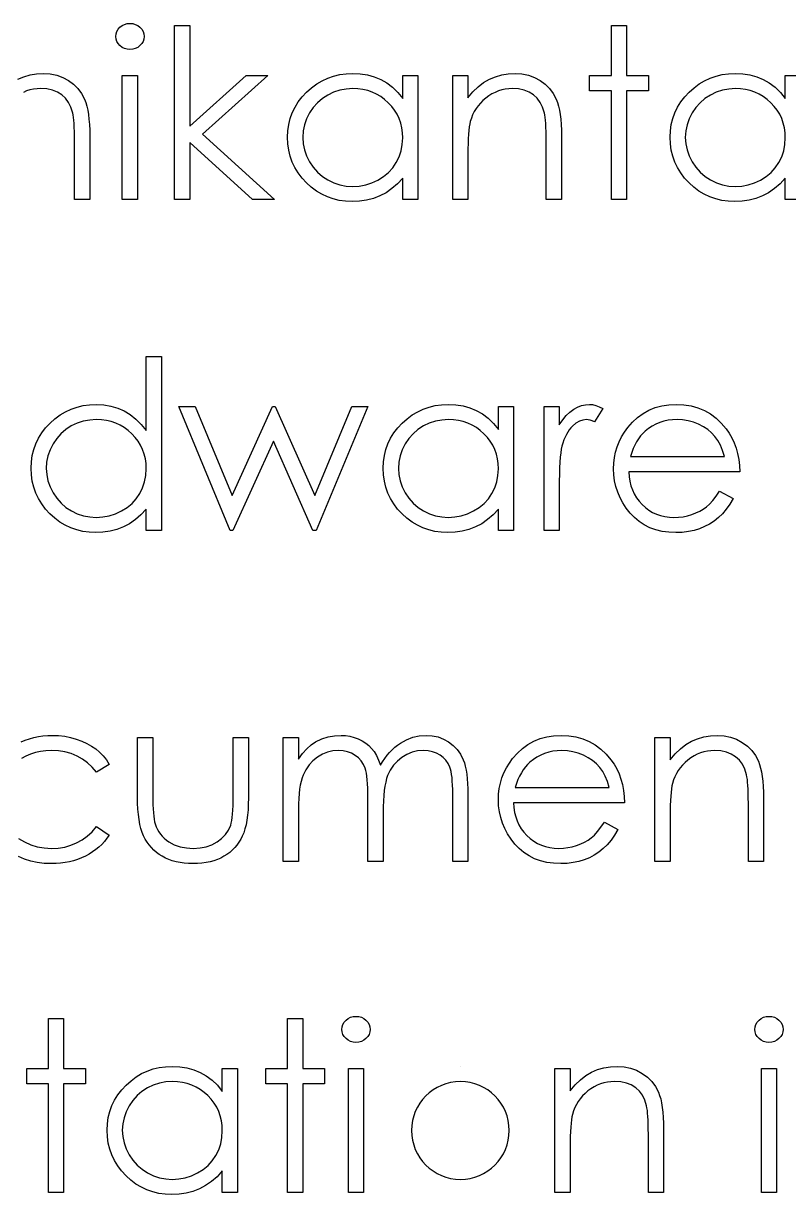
# Model space of a CAD drawing. Header units: millimetres. Extents: x 25 to 318, y 0 to 139.
# Drawn here: x 119.1 to 134.89, y 114.81 to 138.99 of the extents above; entities that cross this region are included whole.
import ezdxf

# ---------------------------------------------------------------- set-up
doc = ezdxf.new("R2010")
doc.units = ezdxf.units.MM

msp = doc.modelspace()

# ---------------------------------------------------------------- linework, layer by layer
at = {"color": 7, "linetype": 'Continuous'}
msp.add_line((128.117, 117.459), (128.117, 117.459), dxfattribs=at)
at = {"color": 7, "linetype": 'Continuous', "flags": 128}
for points in [[(121.294, 138.991), (121.352, 138.986), (121.406, 138.971), (121.456, 138.946), (121.501, 138.912), (121.538, 138.87), (121.565, 138.824), (121.581, 138.774), (121.587, 138.72), (121.587, 138.72), (121.581, 138.668), (121.565, 138.619), (121.538, 138.573), (121.501, 138.532), (121.456, 138.497), (121.406, 138.472), (121.352, 138.457), (121.294, 138.452), (121.294, 138.452), (121.236, 138.457), (121.184, 138.472), (121.134, 138.497), (121.089, 138.532), (121.052, 138.573), (121.025, 138.619), (121.009, 138.668), (121.003, 138.72), (121.003, 138.72), (121.009, 138.774), (121.025, 138.824), (121.052, 138.87), (121.089, 138.912), (121.134, 138.946), (121.184, 138.971), (121.236, 138.986), (121.294, 138.991)], [(122.215, 138.946), (122.529, 138.946), (122.529, 138.946), (122.529, 136.871), (122.529, 136.871), (123.693, 137.914), (123.693, 137.914), (124.144, 137.914), (124.144, 137.914), (122.794, 136.702), (122.794, 136.702), (124.279, 135.356), (124.279, 135.356), (123.828, 135.356), (123.828, 135.356), (122.529, 136.535), (122.529, 136.535), (122.529, 135.356), (122.529, 135.356), (122.215, 135.356), (122.215, 135.356), (122.215, 138.946)], [(131.234, 138.946), (131.548, 138.946), (131.548, 138.946), (131.548, 137.914), (131.548, 137.914), (131.997, 137.914), (131.997, 137.914), (131.997, 137.6), (131.997, 137.6), (131.548, 137.6), (131.548, 137.6), (131.548, 135.356), (131.548, 135.356), (131.234, 135.356), (131.234, 135.356), (131.234, 137.6), (131.234, 137.6), (130.785, 137.6), (130.785, 137.6), (130.785, 137.914), (130.785, 137.914), (131.234, 137.914), (131.234, 137.914), (131.234, 138.946)], [(118.979, 137.838), (119.103, 137.891), (119.233, 137.929), (119.368, 137.951), (119.509, 137.959), (119.509, 137.959), (119.65, 137.95), (119.783, 137.923), (119.908, 137.877), (120.025, 137.814), (120.13, 137.736), (120.221, 137.645), (120.297, 137.541), (120.358, 137.425), (120.383, 137.359), (120.405, 137.285), (120.423, 137.203), (120.438, 137.112), (120.45, 137.012), (120.458, 136.904), (120.464, 136.787), (120.465, 136.662), (120.465, 136.662), (120.465, 135.356), (120.465, 135.356), (120.151, 135.356), (120.151, 135.356), (120.151, 136.559), (120.151, 136.559), (120.15, 136.664), (120.149, 136.759), (120.146, 136.845), (120.142, 136.923), (120.136, 136.991), (120.13, 137.05), (120.122, 137.101), (120.114, 137.141), (120.114, 137.141), (120.078, 137.259), (120.028, 137.361), (119.965, 137.448), (119.889, 137.518), (119.799, 137.574), (119.697, 137.613), (119.582, 137.637), (119.454, 137.645), (119.454, 137.645), (119.378, 137.642), (119.305, 137.633), (119.232, 137.617), (119.163, 137.596), (119.095, 137.568)], [(121.138, 137.914), (121.452, 137.914), (121.452, 137.914), (121.452, 135.356), (121.452, 135.356), (121.138, 135.356), (121.138, 135.356), (121.138, 137.914)], [(127.241, 137.914), (127.241, 135.356), (127.241, 135.356), (126.927, 135.356), (126.927, 135.356), (126.927, 135.799), (126.927, 135.799), (126.818, 135.681), (126.704, 135.58), (126.582, 135.496), (126.454, 135.428), (126.32, 135.377), (126.181, 135.341), (126.034, 135.318), (125.882, 135.311), (125.882, 135.311), (125.747, 135.318), (125.616, 135.336), (125.491, 135.366), (125.37, 135.408), (125.255, 135.463), (125.144, 135.529), (125.039, 135.608), (124.939, 135.699), (124.847, 135.799), (124.768, 135.903), (124.701, 136.013), (124.646, 136.129), (124.603, 136.249), (124.573, 136.375), (124.555, 136.506), (124.548, 136.642), (124.548, 136.642), (124.555, 136.775), (124.573, 136.904), (124.604, 137.028), (124.647, 137.147), (124.703, 137.26), (124.77, 137.369), (124.85, 137.474), (124.942, 137.572), (125.043, 137.663), (125.15, 137.741), (125.261, 137.808), (125.377, 137.862), (125.498, 137.905), (125.625, 137.935), (125.756, 137.952), (125.892, 137.959), (125.892, 137.959), (126.048, 137.951), (126.197, 137.928), (126.338, 137.889), (126.471, 137.835), (126.596, 137.764), (126.715, 137.674), (126.824, 137.567), (126.927, 137.441), (126.927, 137.441), (126.927, 137.914), (126.927, 137.914), (127.241, 137.914)], [(127.959, 137.914), (128.273, 137.914), (128.273, 137.914), (128.273, 137.453), (128.273, 137.453), (128.376, 137.576), (128.484, 137.682), (128.597, 137.769), (128.716, 137.838), (128.841, 137.891), (128.97, 137.929), (129.106, 137.951), (129.246, 137.959), (129.246, 137.959), (129.387, 137.95), (129.521, 137.923), (129.645, 137.877), (129.762, 137.814), (129.867, 137.736), (129.958, 137.645), (130.034, 137.541), (130.095, 137.425), (130.12, 137.359), (130.142, 137.285), (130.16, 137.203), (130.175, 137.112), (130.187, 137.012), (130.195, 136.904), (130.201, 136.787), (130.202, 136.662), (130.202, 136.662), (130.202, 135.356), (130.202, 135.356), (129.888, 135.356), (129.888, 135.356), (129.888, 136.559), (129.888, 136.559), (129.887, 136.664), (129.886, 136.759), (129.883, 136.845), (129.879, 136.923), (129.873, 136.991), (129.867, 137.05), (129.859, 137.101), (129.851, 137.141), (129.851, 137.141), (129.815, 137.259), (129.765, 137.361), (129.702, 137.448), (129.626, 137.518), (129.536, 137.574), (129.434, 137.613), (129.319, 137.637), (129.191, 137.645), (129.191, 137.645), (129.115, 137.642), (129.042, 137.633), (128.97, 137.617), (128.9, 137.596), (128.832, 137.568), (128.766, 137.535), (128.702, 137.495), (128.641, 137.45), (128.583, 137.399), (128.53, 137.347), (128.482, 137.291), (128.44, 137.232), (128.402, 137.17), (128.37, 137.106), (128.343, 137.038), (128.321, 136.967), (128.321, 136.967), (128.31, 136.916), (128.3, 136.854), (128.292, 136.783), (128.285, 136.702), (128.28, 136.611), (128.275, 136.511), (128.273, 136.401), (128.273, 136.281), (128.273, 136.281), (128.273, 135.356), (128.273, 135.356), (127.959, 135.356), (127.959, 135.356), (127.959, 137.914)], [(135.138, 135.356), (134.824, 135.356), (134.824, 135.356), (134.824, 135.799), (134.824, 135.799), (134.715, 135.681), (134.601, 135.58), (134.479, 135.496), (134.351, 135.428), (134.217, 135.377), (134.078, 135.341), (133.931, 135.318), (133.779, 135.311), (133.779, 135.311), (133.644, 135.318), (133.514, 135.336), (133.388, 135.366), (133.267, 135.408), (133.152, 135.463), (133.042, 135.529), (132.937, 135.608), (132.836, 135.699), (132.744, 135.799), (132.665, 135.903), (132.599, 136.013), (132.543, 136.129), (132.5, 136.249), (132.47, 136.375), (132.452, 136.506), (132.446, 136.642), (132.446, 136.642), (132.452, 136.775), (132.47, 136.904), (132.501, 137.028), (132.545, 137.147), (132.6, 137.26), (132.667, 137.369), (132.747, 137.474), (132.84, 137.572), (132.941, 137.663), (133.047, 137.741), (133.158, 137.808), (133.274, 137.862), (133.396, 137.905), (133.522, 137.935), (133.653, 137.952), (133.789, 137.959), (133.789, 137.959), (133.945, 137.951), (134.094, 137.928), (134.235, 137.889), (134.368, 137.835), (134.494, 137.764), (134.612, 137.674), (134.722, 137.567), (134.824, 137.441), (134.824, 137.441), (134.824, 137.914), (134.824, 137.914), (135.138, 137.914)], [(125.896, 137.645), (125.758, 137.636), (125.627, 137.612), (125.5, 137.57), (125.379, 137.513), (125.267, 137.441), (125.167, 137.354), (125.078, 137.256), (125.002, 137.143), (124.941, 137.022), (124.897, 136.897), (124.871, 136.77), (124.862, 136.639), (124.862, 136.639), (124.872, 136.508), (124.897, 136.381), (124.942, 136.256), (125.003, 136.134), (125.08, 136.02), (125.169, 135.92), (125.27, 135.833), (125.383, 135.759), (125.504, 135.7), (125.629, 135.659), (125.759, 135.634), (125.893, 135.625), (125.893, 135.625), (126.029, 135.634), (126.162, 135.658), (126.29, 135.7), (126.415, 135.758), (126.53, 135.83), (126.633, 135.914), (126.72, 136.01), (126.793, 136.118), (126.851, 136.235), (126.894, 136.36), (126.918, 136.491), (126.927, 136.629), (126.927, 136.629), (126.922, 136.735), (126.908, 136.837), (126.884, 136.934), (126.852, 137.027), (126.81, 137.115), (126.759, 137.199), (126.699, 137.279), (126.629, 137.354), (126.552, 137.422), (126.471, 137.481), (126.386, 137.531), (126.297, 137.572), (126.203, 137.604), (126.105, 137.626), (126.002, 137.64), (125.896, 137.645)], [(133.793, 137.645), (133.656, 137.636), (133.524, 137.612), (133.398, 137.57), (133.277, 137.513), (133.164, 137.441), (133.064, 137.354), (132.976, 137.256), (132.899, 137.143), (132.838, 137.022), (132.795, 136.897), (132.768, 136.77), (132.76, 136.639), (132.76, 136.639), (132.769, 136.508), (132.795, 136.381), (132.839, 136.256), (132.901, 136.134), (132.978, 136.02), (133.066, 135.92), (133.167, 135.833), (133.28, 135.759), (133.401, 135.7), (133.527, 135.659), (133.657, 135.634), (133.79, 135.625), (133.79, 135.625), (133.927, 135.634), (134.059, 135.658), (134.187, 135.7), (134.312, 135.758), (134.428, 135.83), (134.53, 135.914), (134.617, 136.01), (134.691, 136.118), (134.749, 136.235), (134.791, 136.36), (134.816, 136.491), (134.824, 136.629), (134.824, 136.629), (134.819, 136.735), (134.805, 136.837), (134.782, 136.934), (134.75, 137.027), (134.708, 137.115), (134.656, 137.199), (134.596, 137.279), (134.526, 137.354), (134.45, 137.422), (134.369, 137.481), (134.283, 137.531), (134.194, 137.572), (134.1, 137.604), (134.002, 137.626), (133.9, 137.64), (133.793, 137.645)], [(121.946, 132.113), (121.946, 128.523), (121.946, 128.523), (121.632, 128.523), (121.632, 128.523), (121.632, 128.965), (121.632, 128.965), (121.523, 128.848), (121.409, 128.747), (121.287, 128.662), (121.159, 128.595), (121.025, 128.544), (120.886, 128.507), (120.739, 128.485), (120.587, 128.478), (120.587, 128.478), (120.452, 128.484), (120.321, 128.503), (120.196, 128.533), (120.075, 128.575), (119.96, 128.629), (119.849, 128.696), (119.744, 128.775), (119.644, 128.866), (119.552, 128.965), (119.473, 129.07), (119.406, 129.18), (119.351, 129.296), (119.308, 129.416), (119.278, 129.542), (119.26, 129.673), (119.253, 129.809), (119.253, 129.809), (119.26, 129.942), (119.278, 130.071), (119.309, 130.194), (119.352, 130.314), (119.408, 130.427), (119.475, 130.536), (119.555, 130.64), (119.647, 130.739), (119.748, 130.83), (119.855, 130.908), (119.966, 130.975), (120.082, 131.029), (120.203, 131.071), (120.33, 131.102), (120.461, 131.119), (120.597, 131.125), (120.597, 131.125), (120.753, 131.117), (120.902, 131.092), (121.043, 131.049), (121.176, 130.99), (121.301, 130.914), (121.42, 130.822), (121.529, 130.712), (121.632, 130.586), (121.632, 130.586), (121.632, 132.113), (121.632, 132.113), (121.946, 132.113)], [(122.305, 131.081), (122.642, 131.081), (122.642, 131.081), (123.404, 129.241), (123.404, 129.241), (124.239, 131.081), (124.239, 131.081), (124.292, 131.081), (124.292, 131.081), (125.109, 129.241), (125.109, 129.241), (125.878, 131.081), (125.878, 131.081), (126.209, 131.081), (126.209, 131.081), (125.139, 128.523), (125.139, 128.523), (125.074, 128.523), (125.074, 128.523), (124.257, 130.363), (124.257, 130.363), (123.422, 128.523), (123.422, 128.523), (123.364, 128.523), (123.364, 128.523), (122.305, 131.081)], [(129.215, 131.081), (129.215, 128.523), (129.215, 128.523), (128.901, 128.523), (128.901, 128.523), (128.901, 128.965), (128.901, 128.965), (128.792, 128.848), (128.678, 128.747), (128.556, 128.662), (128.428, 128.595), (128.294, 128.544), (128.155, 128.507), (128.008, 128.485), (127.856, 128.478), (127.856, 128.478), (127.721, 128.484), (127.59, 128.503), (127.465, 128.533), (127.344, 128.575), (127.229, 128.629), (127.119, 128.696), (127.013, 128.775), (126.913, 128.866), (126.821, 128.965), (126.742, 129.07), (126.675, 129.18), (126.62, 129.296), (126.577, 129.416), (126.547, 129.542), (126.529, 129.673), (126.523, 129.809), (126.523, 129.809), (126.529, 129.942), (126.547, 130.071), (126.578, 130.194), (126.622, 130.314), (126.677, 130.427), (126.744, 130.536), (126.824, 130.64), (126.917, 130.739), (127.018, 130.83), (127.124, 130.908), (127.235, 130.975), (127.351, 131.029), (127.473, 131.071), (127.599, 131.102), (127.73, 131.119), (127.866, 131.125), (127.866, 131.125), (128.022, 131.118), (128.171, 131.095), (128.312, 131.055), (128.445, 131.001), (128.571, 130.931), (128.689, 130.841), (128.798, 130.734), (128.901, 130.607), (128.901, 130.607), (128.901, 131.081), (128.901, 131.081), (129.215, 131.081)], [(129.843, 131.081), (130.157, 131.081), (130.157, 131.081), (130.157, 130.704), (130.157, 130.704), (130.229, 130.808), (130.302, 130.896), (130.377, 130.968), (130.455, 131.026), (130.534, 131.069), (130.615, 131.101), (130.697, 131.119), (130.781, 131.125), (130.781, 131.125), (130.846, 131.12), (130.914, 131.104), (130.983, 131.076), (131.055, 131.038), (131.055, 131.038), (130.882, 130.766), (130.882, 130.766), (130.837, 130.785), (130.795, 130.8), (130.756, 130.809), (130.722, 130.811), (130.722, 130.811), (130.647, 130.803), (130.572, 130.778), (130.5, 130.736), (130.429, 130.677), (130.394, 130.641), (130.362, 130.6), (130.333, 130.555), (130.305, 130.506), (130.279, 130.451), (130.255, 130.392), (130.233, 130.328), (130.213, 130.26), (130.213, 130.26), (130.2, 130.199), (130.189, 130.124), (130.179, 130.035), (130.171, 129.932), (130.165, 129.816), (130.161, 129.685), (130.158, 129.541), (130.157, 129.382), (130.157, 129.382), (130.157, 128.523), (130.157, 128.523), (129.843, 128.523), (129.843, 128.523), (129.843, 131.081)], [(133.468, 129.331), (133.747, 129.184), (133.747, 129.184), (133.678, 129.067), (133.605, 128.962), (133.526, 128.868), (133.442, 128.787), (133.353, 128.716), (133.259, 128.654), (133.159, 128.601), (133.054, 128.557), (132.942, 128.522), (132.824, 128.498), (132.698, 128.483), (132.566, 128.478), (132.566, 128.478), (132.418, 128.484), (132.28, 128.503), (132.149, 128.535), (132.026, 128.579), (131.913, 128.636), (131.807, 128.705), (131.709, 128.787), (131.62, 128.882), (131.54, 128.984), (131.47, 129.09), (131.412, 129.199), (131.365, 129.312), (131.327, 129.428), (131.3, 129.547), (131.285, 129.669), (131.279, 129.795), (131.279, 129.795), (131.284, 129.913), (131.297, 130.028), (131.32, 130.139), (131.353, 130.248), (131.394, 130.353), (131.445, 130.454), (131.505, 130.553), (131.574, 130.649), (131.574, 130.649), (131.671, 130.76), (131.776, 130.858), (131.889, 130.939), (132.01, 131.006), (132.139, 131.058), (132.276, 131.096), (132.42, 131.118), (132.573, 131.125), (132.573, 131.125), (132.73, 131.118), (132.88, 131.094), (133.021, 131.055), (133.153, 131), (133.278, 130.929), (133.394, 130.842), (133.503, 130.74), (133.603, 130.622), (133.603, 130.622), (133.668, 130.53), (133.723, 130.433), (133.771, 130.33), (133.809, 130.222), (133.84, 130.109), (133.863, 129.99), (133.876, 129.865), (133.882, 129.734), (133.882, 129.734), (131.593, 129.734), (131.593, 129.734), (131.599, 129.633), (131.613, 129.537), (131.636, 129.445), (131.667, 129.358), (131.705, 129.276), (131.751, 129.198), (131.806, 129.125), (131.868, 129.056), (131.937, 128.995), (132.009, 128.941), (132.085, 128.895), (132.166, 128.858), (132.25, 128.829), (132.338, 128.809), (132.43, 128.796), (132.526, 128.792), (132.526, 128.792), (132.62, 128.796), (132.712, 128.807), (132.803, 128.826), (132.893, 128.852), (132.979, 128.884), (133.059, 128.922), (133.131, 128.964), (133.197, 129.011), (133.26, 129.068), (133.327, 129.141), (133.396, 129.228), (133.468, 129.331)], [(120.601, 130.811), (120.464, 130.803), (120.332, 130.778), (120.206, 130.737), (120.084, 130.68), (119.972, 130.607), (119.872, 130.521), (119.783, 130.422), (119.707, 130.309), (119.646, 130.189), (119.603, 130.064), (119.576, 129.936), (119.568, 129.805), (119.568, 129.805), (119.577, 129.675), (119.603, 129.547), (119.647, 129.422), (119.708, 129.3), (119.786, 129.187), (119.874, 129.087), (119.975, 129), (120.088, 128.926), (120.209, 128.867), (120.335, 128.826), (120.464, 128.801), (120.598, 128.792), (120.598, 128.792), (120.734, 128.801), (120.867, 128.825), (120.995, 128.866), (121.12, 128.925), (121.235, 128.997), (121.338, 129.081), (121.425, 129.177), (121.498, 129.284), (121.557, 129.401), (121.599, 129.526), (121.623, 129.657), (121.632, 129.796), (121.632, 129.796), (121.627, 129.902), (121.613, 130.004), (121.59, 130.101), (121.557, 130.194), (121.515, 130.282), (121.464, 130.366), (121.404, 130.445), (121.334, 130.52), (121.257, 130.588), (121.177, 130.648), (121.091, 130.698), (121.002, 130.738), (120.908, 130.771), (120.81, 130.793), (120.708, 130.807), (120.601, 130.811)], [(127.87, 130.811), (127.733, 130.803), (127.601, 130.778), (127.475, 130.737), (127.353, 130.68), (127.241, 130.607), (127.141, 130.521), (127.053, 130.422), (126.976, 130.309), (126.915, 130.189), (126.872, 130.064), (126.845, 129.936), (126.837, 129.805), (126.837, 129.805), (126.846, 129.675), (126.872, 129.547), (126.916, 129.422), (126.978, 129.3), (127.055, 129.187), (127.143, 129.087), (127.244, 129), (127.357, 128.926), (127.478, 128.867), (127.604, 128.826), (127.733, 128.801), (127.867, 128.792), (127.867, 128.792), (128.003, 128.801), (128.136, 128.825), (128.264, 128.866), (128.389, 128.925), (128.505, 128.997), (128.607, 129.081), (128.694, 129.177), (128.768, 129.284), (128.826, 129.401), (128.868, 129.526), (128.892, 129.657), (128.901, 129.796), (128.901, 129.796), (128.896, 129.902), (128.882, 130.004), (128.859, 130.101), (128.827, 130.194), (128.784, 130.282), (128.733, 130.366), (128.673, 130.445), (128.603, 130.52), (128.526, 130.588), (128.446, 130.648), (128.36, 130.698), (128.271, 130.738), (128.177, 130.771), (128.079, 130.793), (127.977, 130.807), (127.87, 130.811)], [(133.567, 130.049), (133.53, 130.173), (133.485, 130.283), (133.432, 130.381), (133.372, 130.465), (133.303, 130.539), (133.223, 130.606), (133.134, 130.665), (133.033, 130.716), (132.927, 130.758), (132.817, 130.788), (132.704, 130.806), (132.589, 130.811), (132.589, 130.811), (132.496, 130.808), (132.404, 130.797), (132.317, 130.778), (132.233, 130.752), (132.152, 130.717), (132.075, 130.677), (132.001, 130.628), (131.93, 130.572), (131.93, 130.572), (131.881, 130.525), (131.836, 130.473), (131.793, 130.417), (131.754, 130.354), (131.717, 130.286), (131.684, 130.212), (131.653, 130.133), (131.626, 130.049), (131.626, 130.049), (133.568, 130.049)], [(119.049, 124.158), (119.135, 124.193), (119.223, 124.223), (119.313, 124.248), (119.406, 124.268), (119.5, 124.281), (119.598, 124.289), (119.698, 124.292), (119.698, 124.292), (119.823, 124.287), (119.948, 124.273), (120.069, 124.249), (120.188, 124.214), (120.302, 124.172), (120.407, 124.125), (120.502, 124.071), (120.589, 124.011), (120.668, 123.944), (120.741, 123.869), (120.809, 123.785), (120.869, 123.693)], [(124.459, 124.247), (124.773, 124.247), (124.773, 124.247), (124.773, 123.803), (124.773, 123.803), (124.86, 123.918), (124.948, 124.016), (125.037, 124.097), (125.127, 124.162), (125.127, 124.162), (125.254, 124.219), (125.385, 124.26), (125.518, 124.284), (125.655, 124.292), (125.655, 124.292), (125.747, 124.287), (125.837, 124.274), (125.925, 124.251), (126.009, 124.219), (126.09, 124.179), (126.162, 124.133), (126.227, 124.081), (126.284, 124.023), (126.335, 123.956), (126.384, 123.875), (126.428, 123.782), (126.469, 123.674), (126.469, 123.674), (126.511, 123.748), (126.556, 123.817), (126.603, 123.881), (126.653, 123.941), (126.706, 123.996), (126.76, 124.047), (126.818, 124.093), (126.878, 124.134), (127.003, 124.203), (127.133, 124.253), (127.267, 124.282), (127.407, 124.292), (127.407, 124.292), (127.535, 124.284), (127.656, 124.259), (127.769, 124.217), (127.874, 124.159), (127.968, 124.086), (128.05, 124), (128.119, 123.901), (128.174, 123.788), (128.198, 123.725), (128.217, 123.654), (128.234, 123.576), (128.248, 123.491), (128.259, 123.398), (128.266, 123.298), (128.271, 123.19), (128.273, 123.075), (128.273, 123.075), (128.273, 121.69), (128.273, 121.69), (127.959, 121.69), (127.959, 121.69), (127.959, 123.076), (127.959, 123.076), (127.958, 123.175), (127.955, 123.265), (127.95, 123.347), (127.944, 123.421), (127.935, 123.487), (127.925, 123.545), (127.913, 123.596), (127.899, 123.638), (127.864, 123.711), (127.818, 123.777), (127.762, 123.834), (127.696, 123.885), (127.621, 123.925), (127.538, 123.955), (127.449, 123.972), (127.352, 123.978), (127.352, 123.978), (127.234, 123.97), (127.121, 123.943), (127.012, 123.9), (126.909, 123.838), (126.815, 123.762), (126.735, 123.674), (126.668, 123.575), (126.615, 123.464), (126.593, 123.401), (126.575, 123.328), (126.559, 123.245), (126.546, 123.153), (126.536, 123.05), (126.528, 122.938), (126.524, 122.816), (126.523, 122.684), (126.523, 122.684), (126.523, 121.69), (126.523, 121.69), (126.209, 121.69), (126.209, 121.69), (126.209, 122.99), (126.209, 122.99), (126.208, 123.1), (126.205, 123.202), (126.2, 123.294), (126.194, 123.376), (126.185, 123.45), (126.176, 123.514), (126.164, 123.569), (126.15, 123.615), (126.115, 123.693), (126.07, 123.763), (126.013, 123.825), (125.946, 123.878), (125.87, 123.922), (125.786, 123.953), (125.697, 123.972), (125.6, 123.978), (125.6, 123.978), (125.486, 123.97), (125.376, 123.944), (125.27, 123.901), (125.167, 123.841), (125.073, 123.767), (124.992, 123.681), (124.924, 123.583), (124.869, 123.473), (124.847, 123.412), (124.827, 123.343), (124.811, 123.266), (124.797, 123.181), (124.786, 123.089), (124.779, 122.989), (124.774, 122.881), (124.773, 122.766), (124.773, 122.766), (124.773, 121.69), (124.773, 121.69), (124.459, 121.69), (124.459, 121.69), (124.459, 124.247)], [(131.09, 122.497), (131.369, 122.351), (131.369, 122.351), (131.3, 122.234), (131.226, 122.128), (131.148, 122.035), (131.064, 121.953), (130.975, 121.882), (130.881, 121.821), (130.781, 121.767), (130.675, 121.723), (130.564, 121.689), (130.445, 121.664), (130.32, 121.65), (130.187, 121.645), (130.187, 121.645), (130.04, 121.651), (129.901, 121.67), (129.771, 121.701), (129.648, 121.746), (129.535, 121.802), (129.429, 121.872), (129.331, 121.954), (129.242, 122.049), (129.162, 122.151), (129.092, 122.257), (129.034, 122.366), (128.986, 122.479), (128.949, 122.595), (128.922, 122.713), (128.906, 122.836), (128.901, 122.961), (128.901, 122.961), (128.906, 123.079), (128.919, 123.194), (128.942, 123.306), (128.974, 123.414), (129.016, 123.519), (129.066, 123.621), (129.127, 123.72), (129.195, 123.815), (129.195, 123.815), (129.293, 123.927), (129.398, 124.024), (129.511, 124.106), (129.632, 124.173), (129.761, 124.225), (129.898, 124.263), (130.042, 124.284), (130.195, 124.292), (130.195, 124.292), (130.352, 124.284), (130.502, 124.261), (130.642, 124.221), (130.775, 124.167), (130.9, 124.096), (131.016, 124.009), (131.125, 123.907), (131.225, 123.789), (131.225, 123.789), (131.29, 123.697), (131.345, 123.6), (131.393, 123.497), (131.431, 123.389), (131.462, 123.276), (131.484, 123.156), (131.498, 123.032), (131.503, 122.901), (131.503, 122.901), (129.215, 122.901), (129.215, 122.901), (129.221, 122.8), (129.235, 122.703), (129.258, 122.612), (129.289, 122.525), (129.326, 122.443), (129.373, 122.365), (129.427, 122.292), (129.49, 122.223), (129.559, 122.161), (129.631, 122.107), (129.707, 122.062), (129.788, 122.025), (129.872, 121.996), (129.96, 121.976), (130.052, 121.963), (130.148, 121.959), (130.148, 121.959), (130.242, 121.962), (130.334, 121.974), (130.425, 121.992), (130.515, 122.018), (130.601, 122.051), (130.68, 122.089), (130.753, 122.131), (130.818, 122.178), (130.882, 122.234), (130.949, 122.307), (131.018, 122.394), (131.09, 122.497)], [(132.132, 124.247), (132.446, 124.247), (132.446, 124.247), (132.446, 123.786), (132.446, 123.786), (132.549, 123.909), (132.657, 124.015), (132.77, 124.102), (132.89, 124.172), (133.014, 124.224), (133.143, 124.262), (133.279, 124.284), (133.419, 124.292), (133.419, 124.292), (133.561, 124.283), (133.694, 124.256), (133.819, 124.211), (133.935, 124.148), (134.04, 124.069), (134.131, 123.978), (134.207, 123.874), (134.268, 123.758), (134.293, 123.693), (134.315, 123.618), (134.333, 123.536), (134.349, 123.445), (134.36, 123.346), (134.368, 123.238), (134.374, 123.121), (134.375, 122.996), (134.375, 122.996), (134.375, 121.69), (134.375, 121.69), (134.061, 121.69), (134.061, 121.69), (134.061, 122.893), (134.061, 122.893), (134.06, 122.997), (134.059, 123.093), (134.056, 123.179), (134.052, 123.257), (134.046, 123.325), (134.04, 123.383), (134.032, 123.434), (134.024, 123.475), (134.024, 123.475), (133.988, 123.592), (133.938, 123.695), (133.875, 123.781), (133.799, 123.852), (133.709, 123.907), (133.607, 123.946), (133.492, 123.97), (133.364, 123.978), (133.364, 123.978), (133.288, 123.975), (133.215, 123.966), (133.143, 123.951), (133.073, 123.93), (133.005, 123.902), (132.939, 123.869), (132.876, 123.829), (132.814, 123.783), (132.756, 123.733), (132.703, 123.68), (132.655, 123.624), (132.613, 123.565), (132.575, 123.503), (132.543, 123.439), (132.516, 123.371), (132.494, 123.301), (132.494, 123.301), (132.483, 123.249), (132.473, 123.187), (132.465, 123.116), (132.458, 123.035), (132.453, 122.945), (132.449, 122.844), (132.446, 122.734), (132.446, 122.614), (132.446, 122.614), (132.446, 121.69), (132.446, 121.69), (132.132, 121.69), (132.132, 121.69), (132.132, 124.247)], [(121.452, 124.247), (121.766, 124.247), (121.766, 124.247), (121.766, 123.061), (121.766, 123.061), (121.767, 122.956), (121.769, 122.861), (121.773, 122.774), (121.779, 122.694), (121.786, 122.624), (121.794, 122.562), (121.804, 122.508), (121.816, 122.463), (121.816, 122.463), (121.837, 122.406), (121.862, 122.352), (121.891, 122.302), (121.924, 122.254), (121.962, 122.209), (122.004, 122.168), (122.049, 122.129), (122.1, 122.094), (122.21, 122.035), (122.331, 121.992), (122.461, 121.967), (122.601, 121.959), (122.601, 121.959), (122.742, 121.967), (122.871, 121.992), (122.988, 122.033), (123.095, 122.091), (123.188, 122.161), (123.266, 122.243), (123.328, 122.335), (123.375, 122.438), (123.375, 122.438), (123.387, 122.48), (123.397, 122.532), (123.406, 122.594), (123.414, 122.667), (123.419, 122.75), (123.423, 122.844), (123.426, 122.947), (123.427, 123.061), (123.427, 123.061), (123.427, 124.247), (123.427, 124.247), (123.741, 124.247), (123.741, 124.247), (123.741, 123.002), (123.741, 123.002), (123.738, 122.875), (123.733, 122.756), (123.723, 122.644), (123.709, 122.542), (123.692, 122.447), (123.67, 122.361), (123.644, 122.282), (123.614, 122.211), (123.581, 122.147), (123.544, 122.086), (123.502, 122.028), (123.457, 121.974), (123.407, 121.924), (123.354, 121.877), (123.296, 121.834), (123.234, 121.795), (123.169, 121.76), (123.1, 121.729), (123.026, 121.704), (122.949, 121.683), (122.867, 121.666), (122.781, 121.654), (122.692, 121.647), (122.598, 121.645), (122.598, 121.645), (122.505, 121.647), (122.415, 121.654), (122.33, 121.666), (122.248, 121.683), (122.17, 121.704), (122.096, 121.729), (122.026, 121.76), (121.96, 121.795), (121.899, 121.834), (121.841, 121.877), (121.787, 121.924), (121.737, 121.975), (121.691, 122.03), (121.65, 122.088), (121.612, 122.15), (121.578, 122.215), (121.549, 122.286), (121.523, 122.366), (121.501, 122.455), (121.484, 122.552), (121.47, 122.658), (121.46, 122.771), (121.454, 122.894), (121.452, 123.025), (121.452, 123.025), (121.452, 124.247)], [(120.869, 123.693), (120.606, 123.529), (120.606, 123.529), (120.517, 123.634), (120.419, 123.726), (120.315, 123.803), (120.203, 123.866), (120.082, 123.915), (119.954, 123.95), (119.819, 123.971), (119.675, 123.978), (119.675, 123.978), (119.56, 123.973), (119.449, 123.96), (119.344, 123.937), (119.244, 123.905), (119.148, 123.864), (119.058, 123.813)], [(131.189, 123.215), (131.152, 123.339), (131.107, 123.45), (131.054, 123.548), (130.994, 123.632), (130.925, 123.706), (130.845, 123.773), (130.755, 123.831), (130.655, 123.883), (130.548, 123.925), (130.438, 123.954), (130.326, 123.972), (130.211, 123.978), (130.211, 123.978), (130.117, 123.975), (130.026, 123.963), (129.939, 123.944), (129.855, 123.918), (129.774, 123.884), (129.697, 123.843), (129.623, 123.794), (129.552, 123.738), (129.552, 123.738), (129.503, 123.692), (129.458, 123.64), (129.415, 123.583), (129.376, 123.521), (129.339, 123.452), (129.305, 123.379), (129.275, 123.3), (129.248, 123.215), (129.248, 123.215), (131.189, 123.215)], [(118.998, 122.164), (119.117, 122.091), (119.246, 122.033), (119.382, 121.992), (119.525, 121.967), (119.677, 121.959), (119.677, 121.959), (119.816, 121.966), (119.948, 121.987), (120.074, 122.022), (120.194, 122.071), (120.307, 122.134), (120.412, 122.211), (120.513, 122.302), (120.606, 122.408), (120.606, 122.408), (120.869, 122.235), (120.869, 122.235), (120.821, 122.167), (120.769, 122.103), (120.713, 122.042), (120.654, 121.986), (120.59, 121.934), (120.522, 121.885), (120.451, 121.84), (120.376, 121.8), (120.297, 121.763), (120.216, 121.732), (120.133, 121.705), (120.046, 121.683), (119.957, 121.666), (119.864, 121.655), (119.769, 121.647), (119.672, 121.645), (119.672, 121.645), (119.523, 121.65), (119.382, 121.669), (119.246, 121.698), (119.117, 121.739), (118.995, 121.793)], [(125.96, 118.491), (126.019, 118.486), (126.073, 118.471), (126.122, 118.446), (126.167, 118.412), (126.205, 118.37), (126.232, 118.324), (126.248, 118.274), (126.253, 118.22), (126.253, 118.22), (126.248, 118.168), (126.232, 118.119), (126.205, 118.073), (126.167, 118.032), (126.122, 117.997), (126.073, 117.972), (126.019, 117.957), (125.96, 117.952), (125.96, 117.952), (125.903, 117.957), (125.85, 117.972), (125.8, 117.997), (125.756, 118.032), (125.718, 118.073), (125.692, 118.119), (125.676, 118.168), (125.67, 118.22), (125.67, 118.22), (125.676, 118.274), (125.692, 118.324), (125.718, 118.37), (125.756, 118.412), (125.8, 118.446), (125.85, 118.471), (125.903, 118.486), (125.96, 118.491)], [(134.486, 118.491), (134.544, 118.486), (134.598, 118.471), (134.648, 118.446), (134.693, 118.412), (134.731, 118.37), (134.757, 118.324), (134.773, 118.274), (134.779, 118.22), (134.779, 118.22), (134.773, 118.168), (134.757, 118.119), (134.731, 118.073), (134.693, 118.032), (134.648, 117.997), (134.598, 117.972), (134.544, 117.957), (134.486, 117.952), (134.486, 117.952), (134.429, 117.957), (134.376, 117.972), (134.326, 117.997), (134.281, 118.032), (134.244, 118.073), (134.217, 118.119), (134.201, 118.168), (134.196, 118.22), (134.196, 118.22), (134.201, 118.274), (134.217, 118.324), (134.244, 118.37), (134.281, 118.412), (134.326, 118.446), (134.376, 118.471), (134.429, 118.486), (134.486, 118.491)], [(119.612, 118.446), (119.927, 118.446), (119.927, 118.446), (119.927, 117.414), (119.927, 117.414), (120.375, 117.414), (120.375, 117.414), (120.375, 117.1), (120.375, 117.1), (119.927, 117.1), (119.927, 117.1), (119.927, 114.856), (119.927, 114.856), (119.612, 114.856), (119.612, 114.856), (119.612, 117.1), (119.612, 117.1), (119.164, 117.1), (119.164, 117.1), (119.164, 117.414), (119.164, 117.414), (119.612, 117.414), (119.612, 117.414), (119.612, 118.446)], [(124.548, 118.446), (124.862, 118.446), (124.862, 118.446), (124.862, 117.414), (124.862, 117.414), (125.311, 117.414), (125.311, 117.414), (125.311, 117.1), (125.311, 117.1), (124.862, 117.1), (124.862, 117.1), (124.862, 114.856), (124.862, 114.856), (124.548, 114.856), (124.548, 114.856), (124.548, 117.1), (124.548, 117.1), (124.1, 117.1), (124.1, 117.1), (124.1, 117.414), (124.1, 117.414), (124.548, 117.414), (124.548, 117.414), (124.548, 118.446)], [(123.516, 117.414), (123.516, 114.856), (123.516, 114.856), (123.202, 114.856), (123.202, 114.856), (123.202, 115.299), (123.202, 115.299), (123.093, 115.181), (122.979, 115.08), (122.857, 114.996), (122.73, 114.928), (122.596, 114.877), (122.456, 114.841), (122.31, 114.818), (122.157, 114.811), (122.157, 114.811), (122.022, 114.818), (121.892, 114.836), (121.766, 114.866), (121.646, 114.908), (121.531, 114.963), (121.42, 115.029), (121.315, 115.108), (121.214, 115.199), (121.123, 115.299), (121.043, 115.403), (120.977, 115.513), (120.921, 115.629), (120.879, 115.749), (120.848, 115.875), (120.83, 116.006), (120.824, 116.142), (120.824, 116.142), (120.83, 116.275), (120.848, 116.404), (120.879, 116.528), (120.923, 116.647), (120.978, 116.76), (121.045, 116.869), (121.125, 116.974), (121.218, 117.072), (121.319, 117.163), (121.425, 117.241), (121.536, 117.308), (121.653, 117.362), (121.774, 117.405), (121.9, 117.435), (122.031, 117.452), (122.167, 117.459), (122.167, 117.459), (122.324, 117.451), (122.472, 117.428), (122.613, 117.389), (122.746, 117.335), (122.872, 117.264), (122.99, 117.174), (123.1, 117.067), (123.202, 116.941), (123.202, 116.941), (123.202, 117.414), (123.202, 117.414), (123.516, 117.414)], [(125.805, 117.414), (126.119, 117.414), (126.119, 117.414), (126.119, 114.856), (126.119, 114.856), (125.805, 114.856), (125.805, 114.856), (125.805, 117.414)], [(130.067, 117.414), (130.382, 117.414), (130.382, 117.414), (130.382, 116.953), (130.382, 116.953), (130.485, 117.076), (130.593, 117.182), (130.706, 117.269), (130.825, 117.338), (130.95, 117.391), (131.079, 117.429), (131.215, 117.451), (131.355, 117.459), (131.355, 117.459), (131.496, 117.45), (131.63, 117.423), (131.754, 117.377), (131.871, 117.314), (131.976, 117.236), (132.067, 117.145), (132.143, 117.041), (132.204, 116.925), (132.229, 116.859), (132.251, 116.785), (132.269, 116.703), (132.284, 116.612), (132.296, 116.512), (132.304, 116.404), (132.31, 116.287), (132.311, 116.162), (132.311, 116.162), (132.311, 114.856), (132.311, 114.856), (131.997, 114.856), (131.997, 114.856), (131.997, 116.059), (131.997, 116.059), (131.996, 116.164), (131.995, 116.259), (131.992, 116.345), (131.988, 116.423), (131.982, 116.491), (131.976, 116.55), (131.968, 116.601), (131.96, 116.641), (131.96, 116.641), (131.924, 116.759), (131.874, 116.861), (131.811, 116.948), (131.735, 117.018), (131.645, 117.074), (131.543, 117.113), (131.428, 117.137), (131.3, 117.145), (131.3, 117.145), (131.224, 117.142), (131.151, 117.133), (131.079, 117.117), (131.009, 117.096), (130.941, 117.068), (130.875, 117.035), (130.811, 116.995), (130.75, 116.95), (130.692, 116.899), (130.639, 116.847), (130.591, 116.791), (130.548, 116.732), (130.511, 116.67), (130.479, 116.606), (130.452, 116.538), (130.43, 116.467), (130.43, 116.467), (130.419, 116.416), (130.409, 116.354), (130.401, 116.283), (130.394, 116.202), (130.389, 116.111), (130.384, 116.011), (130.382, 115.901), (130.382, 115.781), (130.382, 115.781), (130.382, 114.856), (130.382, 114.856), (130.068, 114.856), (130.068, 114.856), (130.068, 117.414)], [(134.33, 117.414), (134.644, 117.414), (134.644, 117.414), (134.644, 114.856), (134.644, 114.856), (134.33, 114.856), (134.33, 114.856), (134.33, 117.414)], [(122.171, 117.145), (122.034, 117.136), (121.902, 117.112), (121.776, 117.07), (121.655, 117.013), (121.543, 116.941), (121.442, 116.854), (121.354, 116.756), (121.278, 116.643), (121.217, 116.522), (121.173, 116.397), (121.146, 116.27), (121.138, 116.139), (121.138, 116.139), (121.147, 116.008), (121.173, 115.881), (121.217, 115.756), (121.279, 115.634), (121.356, 115.52), (121.444, 115.42), (121.545, 115.333), (121.658, 115.259), (121.78, 115.2), (121.905, 115.159), (122.035, 115.134), (122.169, 115.125), (122.169, 115.125), (122.305, 115.134), (122.437, 115.158), (122.566, 115.2), (122.69, 115.258), (122.806, 115.33), (122.908, 115.414), (122.995, 115.51), (123.069, 115.618), (123.127, 115.735), (123.169, 115.86), (123.194, 115.991), (123.202, 116.129), (123.202, 116.129), (123.197, 116.235), (123.183, 116.337), (123.16, 116.434), (123.128, 116.527), (123.086, 116.615), (123.035, 116.699), (122.974, 116.779), (122.904, 116.854), (122.828, 116.922), (122.747, 116.981), (122.662, 117.031), (122.573, 117.072), (122.479, 117.104), (122.38, 117.126), (122.278, 117.14), (122.171, 117.145)]]:
    msp.add_lwpolyline(points, dxfattribs=at)
at = {"color": 7, "linetype": 'Continuous'}
msp.add_arc((128.116, 116.135), 1.009, 90.0019, 89.9981, dxfattribs=at)

doc.saveas('drawing.dxf')
